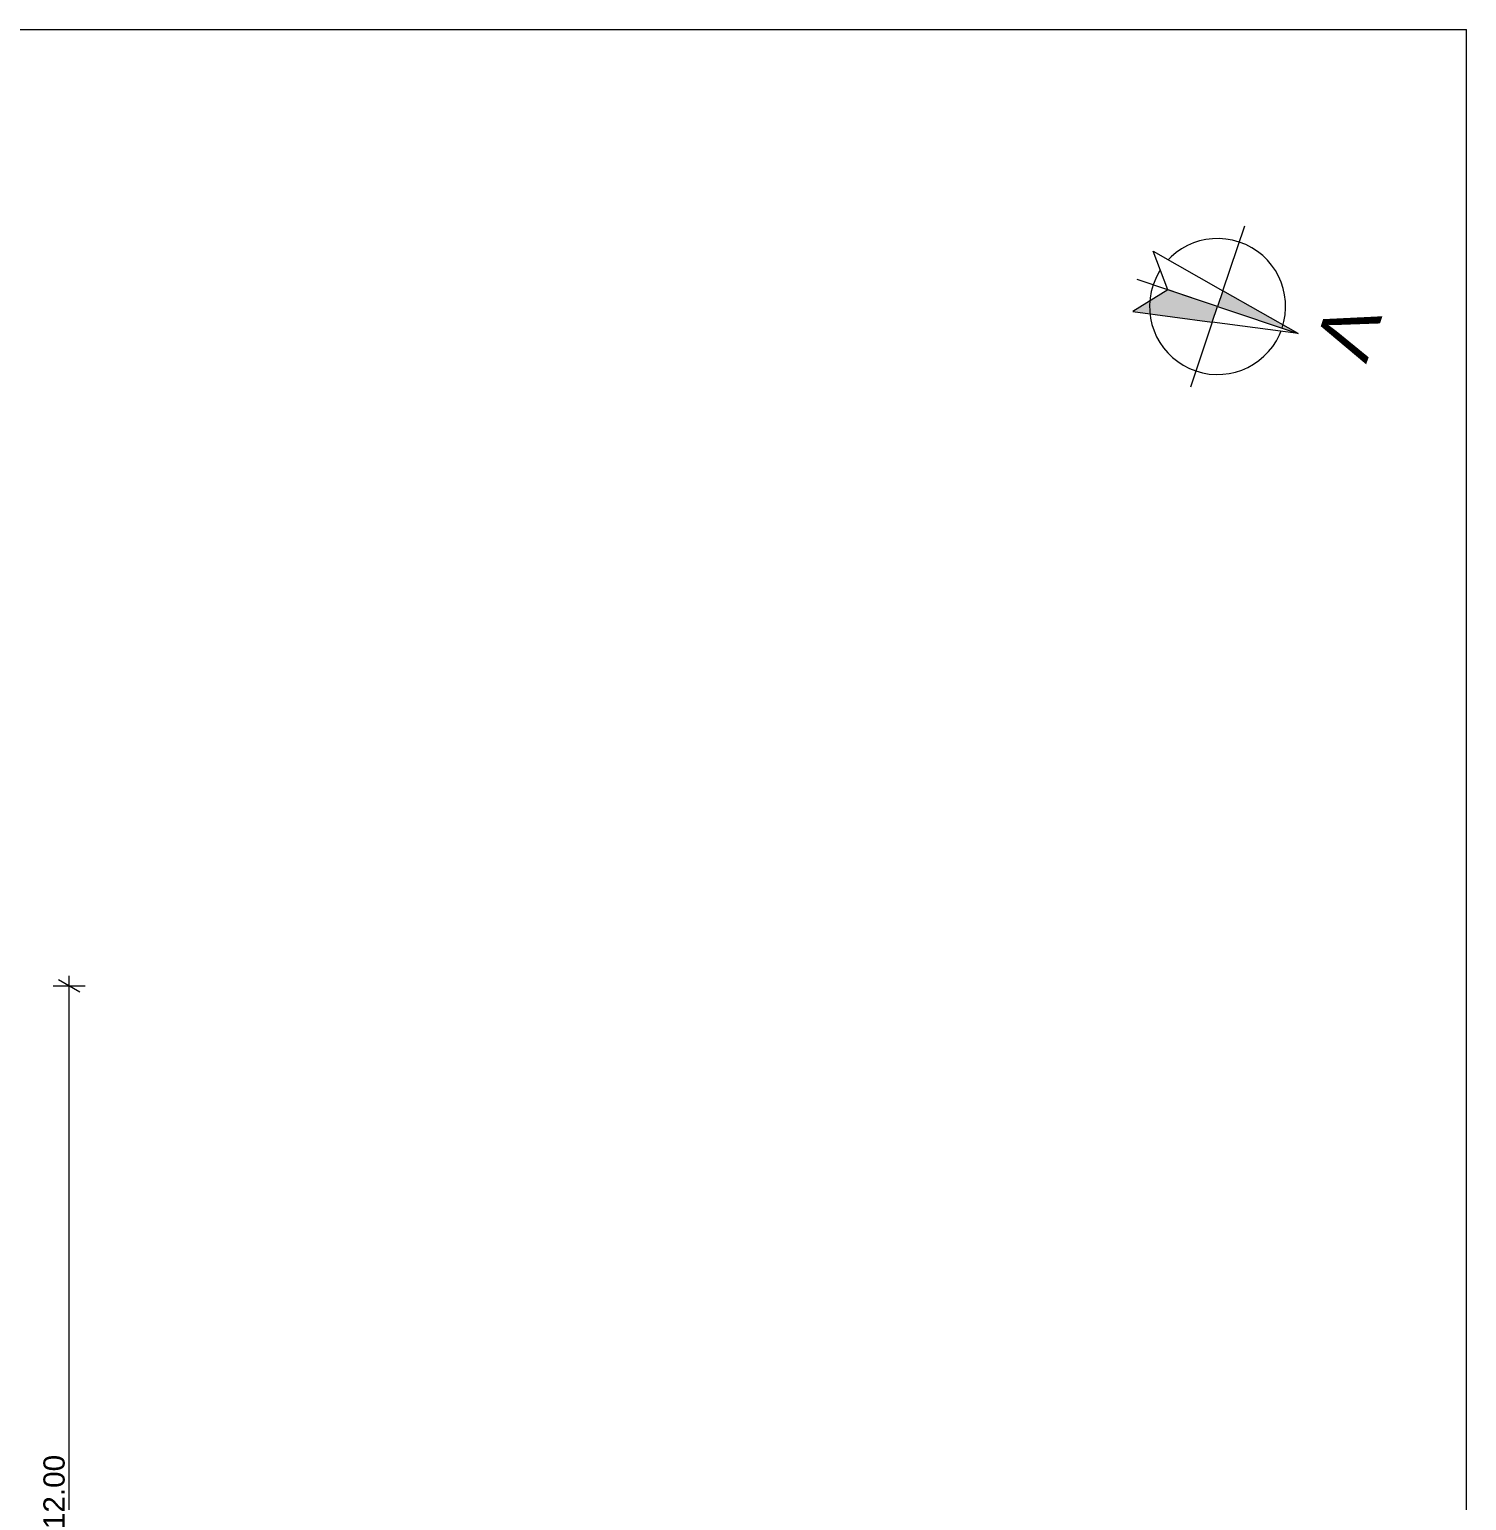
# Model space of a CAD drawing. Header units: feet. Extents: x 2791058 to 2855058, y -67651 to -26651.
# Drawn here: x 2838154 to 2855058, y -43962 to -26651 of the extents above; entities that cross this region are included whole.
import ezdxf
from ezdxf.enums import TextEntityAlignment as Align

# ---------------------------------------------------------------- set-up
doc = ezdxf.new("R2010")
doc.units = ezdxf.units.FT
doc.header["$MEASUREMENT"] = 0
doc.set_wipeout_variables(frame=1)
doc.linetypes.add('Wipeout_Contour', pattern=[1000, 0, -1000])
doc.layers.add('Dimensioning - General', color=7, linetype='Continuous')
doc.layers.add('Interior - Furniture', color=7, linetype='Continuous')
doc.layers.add('Interior - Furniture _Pen_No__1', color=7, linetype='Continuous', lineweight=0)
doc.layers.add('Shell - Roof_Pen_No__21', color=7, linetype='Continuous', lineweight=0)
doc.styles.add('GENERATED_STYLE_2', font='arial.ttf')

# ---------------------------------------------------------------- blocks, each defined once
blk = doc.blocks.new('North Symbol 22')
at = {"layer": 'Interior - Furniture', "linetype": 'Continuous', "lineweight": 0, "true_color": 0x000000}
blk.add_hatch(color=18, dxfattribs=at).paths.add_polyline_path([(0, 0), (0, 1000), (-194, 0)])
at = {"layer": 'Interior - Furniture _Pen_No__1', "color": 7, "linetype": 'Continuous', "lineweight": 0}
for p, q in [((0, 1000), (-194, 0)), ((0, 0), (0, 1000)), ((-194, 0), (0, 0))]:
    blk.add_line(p, q, dxfattribs=at)
for start, end in [(0, 180), (180, 0)]:
    blk.add_arc((0, 0), 800, start, end, dxfattribs=at)
at = {"layer": 'Interior - Furniture _Pen_No__1', "color": 7, "lineweight": 0, "style": 'GENERATED_STYLE_2'}
blk.add_attdef('txt', text='', height=650, dxfattribs=at).set_placement((0, 1323), align=Align.BOTTOM_CENTER)
at = {"color": 254, "linetype": 'Wipeout_Contour', "lineweight": 0, "ltscale": 1195.088182}
blk.add_wipeout([(0, 0), (0, 1000), (194, 0)], dxfattribs=at).dxf.layer = 'Interior - Furniture'
at = {"layer": 'Interior - Furniture _Pen_No__1', "color": 7, "linetype": 'Continuous', "lineweight": 0}
for p, q in [((0, 1000), (194, 0)), ((0, 0), (0, 1000)), ((194, 0), (0, 0)), ((375, -927), (194, 0)), ((194, 0), (1000, 0))]:
    blk.add_line(p, q, dxfattribs=at)
at = {"color": 254, "linetype": 'Wipeout_Contour', "lineweight": 0, "ltscale": 1813.560114}
blk.add_wipeout([(0, 0), (0, -618), (-375, -927), (-194, 0)], dxfattribs=at).dxf.layer = 'Interior - Furniture'
at = {"layer": 'Interior - Furniture', "linetype": 'Continuous', "lineweight": 0, "true_color": 0x000000}
blk.add_hatch(color=18, dxfattribs=at).paths.add_polyline_path([(0, 0), (0, -618), (375, -927), (194, 0)])
at = {"layer": 'Interior - Furniture _Pen_No__1', "color": 7, "linetype": 'Continuous', "lineweight": 0}
for p, q in [((-194, 0), (-1000, 0)), ((-375, -927), (-194, 0)), ((-194, 0), (0, 0)), ((0, 0), (0, -618)), ((0, 0), (0, -618)), ((194, 0), (0, 0)), ((0, -250), (0, -1000)), ((0, -618), (-375, -927)), ((0, -618), (375, -927))]:
    blk.add_line(p, q, dxfattribs=at)

msp = doc.modelspace()

# ---------------------------------------------------------------- linework, layer by layer
at = {"layer": 'Dimensioning - General', "color": 7, "linetype": 'Continuous', "lineweight": 0}
for p, q in [((2838809.017, -37908.549), (2838434.017, -37908.549)), ((2838746.517, -37980.718), (2838496.517, -37836.381)), ((2838621.517, -37908.549), (2838621.517, -37786.299)), ((2838621.517, -49858.549), (2838621.517, -37908.549))]:
    msp.add_line(p, q, dxfattribs=at)
at = {"layer": 'Shell - Roof_Pen_No__21', "color": 7, "linetype": 'Continuous', "lineweight": 0}
for p in [(2791057.579, -26651.285), (2855057.579, -67651.285)]:
    msp.add_line(p, (2855057.579, -26651.285), dxfattribs=at)

# ---------------------------------------------------------------- block references
at = {"layer": 'Interior - Furniture', "color": 104, "linetype": 'Continuous', "lineweight": 0, "true_color": 0x029e21}
ref = msp.add_blockref('North Symbol 22', (2852129.033, -29911.762), dxfattribs=dict(at, zscale=1000, rotation=251.3885894864102))
ref.add_attrib('txt', 'V', dxfattribs={"layer": 'Interior - Furniture _Pen_No__1', "color": 7, "lineweight": 0, "height": 650, "rotation": 251.3885895, "style": 'GENERATED_STYLE_2'}).set_placement((2853171.509, -30039.966), align=Align.BOTTOM_CENTER)

# ---------------------------------------------------------------- texts
at = {"layer": 'Dimensioning - General', "color": 7, "lineweight": 0, "insert": (2838571.517, -44298.407), "char_height": 250, "attachment_point": 7, "rotation": 90, "style": 'GENERATED_STYLE_2'}
msp.add_mtext('\\A1;12.00', dxfattribs=at)

doc.saveas('drawing.dxf')
